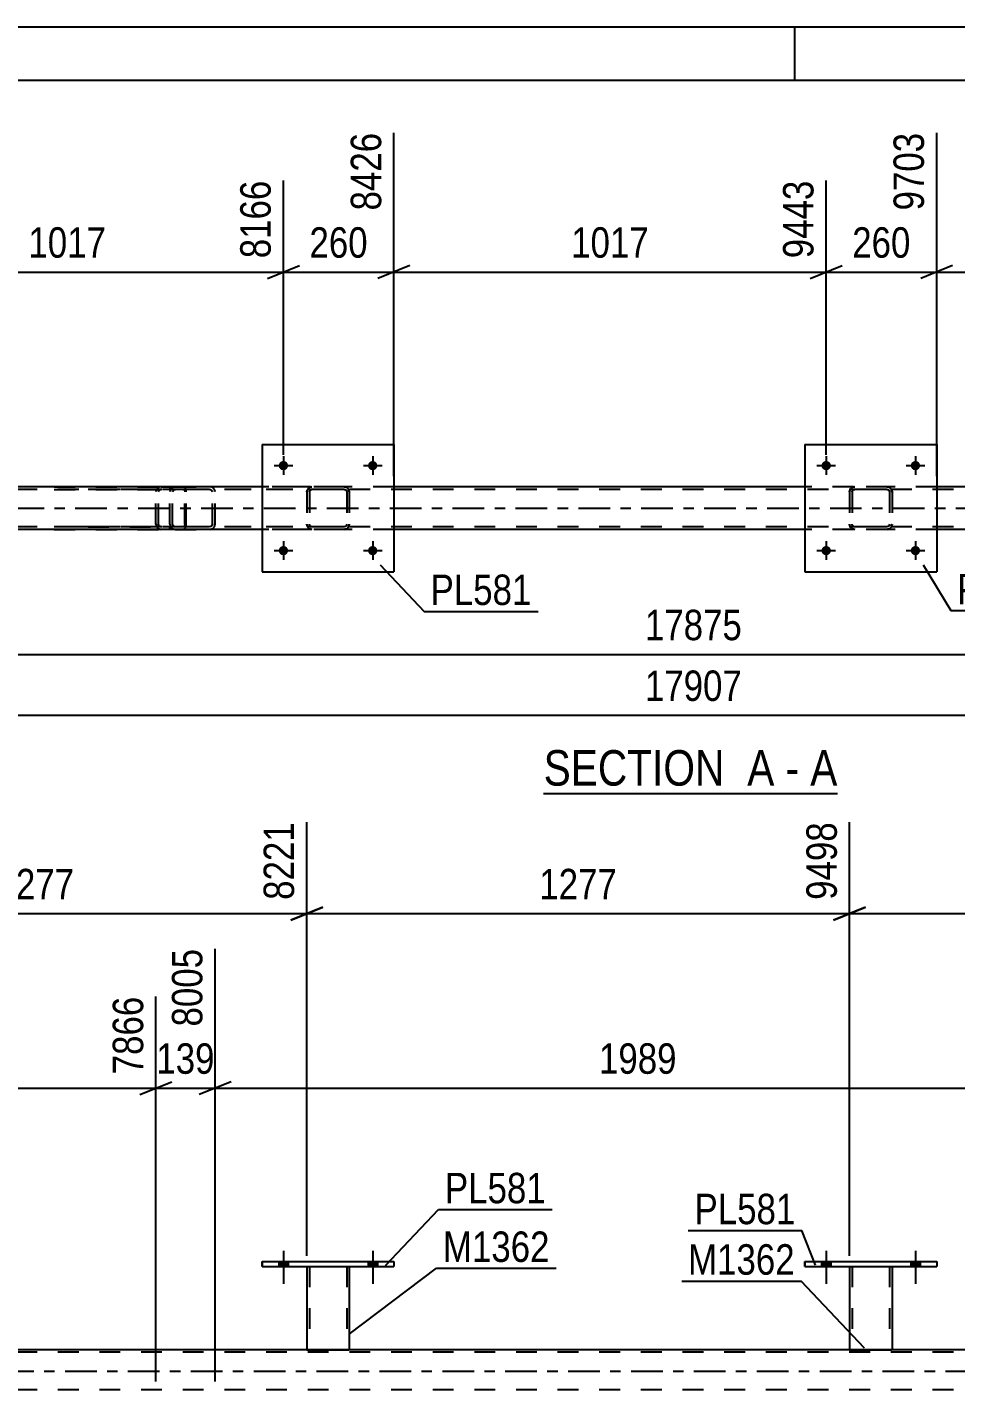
# Model space of a CAD drawing. Header units: millimetres. Extents: x 0 to 841, y 0 to 594.
# Drawn here: x 348.8 to 436.1, y 465.8 to 594 of the extents above; entities that cross this region are included whole.
import ezdxf

# ---------------------------------------------------------------- set-up
doc = ezdxf.new("R2010")
doc.units = ezdxf.units.MM
doc.linetypes.add('DXK_LINE_DOT2', pattern=[3.9198, 1.9599, -1.9599])
doc.linetypes.add('DXK_LINE_DOT3', pattern=[5.9187, 2.979, -0.9799, 0.9799, -0.9799])
doc.styles.add('Arial Narrow', font='ARIALN.TTF', dxfattribs={"height": 0.2})

# ---------------------------------------------------------------- blocks, each defined once
blk = doc.blocks.new('Unknown-405118308-1133')
at = {"color": 5, "linetype": 'Continuous'}
for p, q in [((841, 594), (0, 594)), ((421, 589), (421, 594)), ((836, 589), (5, 589))]:
    blk.add_line(p, q, dxfattribs=at)
blk = doc.blocks.new('Unknown-405118308-11 - 4145')
at = {"color": 6, "linetype": 'Continuous'}
blk.add_line((397.35, 521.87), (425, 521.87), dxfattribs=at)
at = {"color": 0, "linetype": 'Continuous'}
for points in [[(415.46, 522.62), (415.46, 526.12), (397.35, 526.12), (397.35, 522.62)], [(419.06, 522.62), (419.06, 526.12), (416.51, 526.12), (416.51, 522.62)], [(421.39, 522.62), (421.39, 526.12), (420.11, 526.12), (420.11, 522.62)], [(425, 522.62), (425, 526.12), (422.44, 526.12), (422.44, 522.62)]]:
    blk.add_wipeout(points, dxfattribs=at)
at = {"color": 7, "linetype": 'Continuous', "style": 'Arial Narrow'}
for s, p in [('SECTION ', (397.35, 522.62)), ('A', (416.51, 522.62)), ('A', (422.44, 522.62)), ('-', (420.11, 522.62))]:
    blk.add_text(s, height=3.34, dxfattribs=at).set_placement(p)
blk = doc.blocks.new('Part-405118308-4155 - 4145')
at = {"color": 7, "linetype": 'DXK_LINE_DOT2'}
for p, q in [((761.25, 550.5), (98.77, 550.5)), ((383.26, 550.74), (370.86, 550.74)), ((434.34, 550.74), (421.94, 550.74)), ((761.25, 546.98), (98.77, 546.98)), ((383.26, 546.74), (370.86, 546.74)), ((434.34, 546.74), (421.94, 546.74))]:
    blk.add_line(p, q, dxfattribs=at)
at = {"color": 2, "linetype": 'Continuous'}
for p, q in [((370.86, 550.74), (332.17, 550.74)), ((421.94, 550.74), (383.26, 550.74)), ((473.02, 550.74), (434.34, 550.74)), ((370.86, 546.74), (332.17, 546.74)), ((421.94, 546.74), (383.26, 546.74)), ((473.02, 546.74), (434.34, 546.74))]:
    blk.add_line(p, q, dxfattribs=at)
at = {"color": 7, "linetype": 'DXK_LINE_DOT3'}
blk.add_line((98.77, 548.74), (761.25, 548.74), dxfattribs=at)
blk = doc.blocks.new('Part-405118308-24232 - 4145')
at = {"color": 2, "linetype": 'Continuous'}
for p, q in [((370.86, 554.74), (370.86, 542.74)), ((370.86, 554.74), (383.26, 554.74)), ((383.26, 554.74), (383.26, 542.74)), ((370.86, 542.74), (383.26, 542.74))]:
    blk.add_line(p, q, dxfattribs=at)
blk = doc.blocks.new('Part-405118308-4202 - 4145')
at = {"color": 7, "linetype": 'DXK_LINE_DOT2'}
for p, q in [((351.29, 550.74), (361.36, 550.74)), ((351.29, 550.5), (361.36, 550.5)), ((363.45, 550.74), (354.48, 550.74)), ((363.45, 550.5), (354.48, 550.5)), ((360.89, 550.43), (360.86, 550.26)), ((360.86, 547.22), (360.86, 550.26)), ((360.9, 550.44), (360.89, 550.43)), ((361.11, 550.26), (361.13, 550.35)), ((361.11, 547.22), (361.11, 550.26)), ((361.13, 550.35), (361.18, 550.43)), ((361.36, 550.74), (361.17, 550.7)), ((361.18, 550.43), (361.26, 550.48)), ((361.26, 550.48), (361.36, 550.5)), ((361.36, 550.74), (363.45, 550.74)), ((363.45, 550.5), (361.36, 550.5)), ((362.18, 550.74), (362.18, 550.5)), ((363.56, 550.7), (363.45, 550.74)), ((363.45, 550.5), (363.5, 550.48)), ((363.5, 550.48), (363.55, 550.43)), ((363.55, 550.43), (363.58, 550.35)), ((363.64, 550.6), (363.56, 550.7)), ((363.58, 550.35), (363.59, 550.26)), ((363.59, 547.22), (363.59, 550.26)), ((363.7, 550.44), (363.64, 550.6)), ((363.72, 550.26), (363.7, 550.44)), ((363.72, 547.22), (363.72, 550.26)), ((363.45, 546.98), (351.29, 546.98)), ((351.29, 546.74), (361.36, 546.74)), ((354.48, 546.98), (361.36, 546.98)), ((363.45, 546.74), (354.48, 546.74)), ((360.86, 547.22), (360.9, 547.04)), ((361.13, 547.13), (361.11, 547.22)), ((361.18, 547.05), (361.13, 547.13)), ((361.17, 546.78), (361.36, 546.74)), ((361.26, 547), (361.18, 547.05)), ((361.36, 546.98), (361.26, 547)), ((363.45, 546.74), (361.36, 546.74)), ((362.18, 546.74), (362.18, 546.98)), ((363.5, 547), (363.45, 546.98)), ((363.45, 546.74), (363.56, 546.78)), ((363.55, 547.05), (363.5, 547)), ((363.58, 547.13), (363.55, 547.05)), ((363.56, 546.78), (363.64, 546.88)), ((363.59, 547.22), (363.58, 547.13)), ((363.64, 546.88), (363.7, 547.04)), ((363.7, 547.04), (363.72, 547.22))]:
    blk.add_line(p, q, dxfattribs=at)
for centre, start, end in [((361.35, 550.24), 111.1941, 156.1506), ((361.35, 547.24), 203.8495, 248.8059)]:
    blk.add_arc(centre, 0.492, start, end, dxfattribs=at)
blk = doc.blocks.new('Part-405118308-4216 - 4145')
at = {"color": 7, "linetype": 'DXK_LINE_DOT2'}
for p, q in [((362.21, 550.43), (362.18, 550.26)), ((362.18, 547.22), (362.18, 550.26)), ((362.21, 550.44), (362.21, 550.43)), ((362.43, 550.26), (362.45, 550.35)), ((362.43, 547.22), (362.43, 550.26)), ((362.45, 550.35), (362.51, 550.43)), ((362.69, 550.74), (362.49, 550.7)), ((362.51, 550.43), (362.59, 550.48)), ((362.59, 550.48), (362.69, 550.5)), ((362.69, 550.74), (365.92, 550.74)), ((377.67, 550.74), (362.69, 550.74)), ((377.67, 550.5), (362.69, 550.5)), ((366.12, 550.7), (365.92, 550.74)), ((365.92, 550.5), (366.02, 550.48)), ((366.02, 550.48), (366.1, 550.43)), ((366.1, 550.43), (366.16, 550.35)), ((366.16, 550.35), (366.18, 550.26)), ((366.18, 547.22), (366.18, 550.26)), ((366.4, 550.43), (366.39, 550.44)), ((366.43, 550.26), (366.4, 550.43)), ((366.43, 547.22), (366.43, 550.26)), ((362.18, 547.22), (362.21, 547.04)), ((362.45, 547.13), (362.43, 547.22)), ((362.51, 547.05), (362.45, 547.13)), ((362.49, 546.78), (362.69, 546.74)), ((362.59, 547), (362.51, 547.05)), ((362.69, 546.98), (362.59, 547)), ((377.67, 546.98), (362.69, 546.98)), ((362.69, 546.74), (365.92, 546.74)), ((377.67, 546.74), (362.69, 546.74)), ((366.02, 547), (365.92, 546.98)), ((365.92, 546.74), (366.12, 546.78)), ((366.1, 547.05), (366.02, 547)), ((366.16, 547.13), (366.1, 547.05)), ((366.18, 547.22), (366.16, 547.13)), ((366.39, 547.04), (366.43, 547.22))]:
    blk.add_line(p, q, dxfattribs=at)
for centre, start, end in [((362.67, 550.24), 110.7584, 155.6801), ((365.94, 550.24), 24.32, 69.2417), ((362.67, 547.24), 204.32, 249.2417), ((365.94, 547.24), 290.7584, 335.6801)]:
    blk.add_arc(centre, 0.496, start, end, dxfattribs=at)
blk = doc.blocks.new('Part-405118308-24234 - 4145')
at = {"color": 2, "linetype": 'Continuous'}
for p, q in [((421.94, 554.74), (421.94, 542.74)), ((421.94, 554.74), (434.34, 554.74)), ((434.34, 554.74), (434.34, 542.74)), ((421.94, 542.74), (434.34, 542.74))]:
    blk.add_line(p, q, dxfattribs=at)
blk = doc.blocks.new('Part-405118308-24231 - 4145')
at = {"color": 7, "linetype": 'DXK_LINE_DOT2'}
for p, q in [((375.06, 550.26), (375.09, 550.44)), ((375.09, 550.44), (375.06, 550.26)), ((375.06, 550.26), (375.06, 547.22)), ((375.3, 550.26), (375.31, 550.35)), ((375.3, 550.26), (375.3, 547.22)), ((375.31, 550.35), (375.37, 550.43)), ((375.35, 550.7), (375.54, 550.74)), ((375.54, 550.74), (375.35, 550.7)), ((375.37, 550.43), (375.44, 550.48)), ((375.44, 550.48), (375.54, 550.5)), ((378.58, 550.74), (375.54, 550.74)), ((378.58, 550.5), (375.54, 550.5)), ((378.58, 550.74), (378.76, 550.7)), ((378.76, 550.7), (378.58, 550.74)), ((378.58, 550.5), (378.67, 550.48)), ((378.67, 550.48), (378.75, 550.43)), ((378.75, 550.43), (378.8, 550.35)), ((378.8, 550.35), (378.82, 550.26)), ((378.82, 550.26), (378.82, 547.22)), ((379.02, 550.44), (379.06, 550.26)), ((379.06, 550.26), (379.02, 550.44)), ((379.06, 550.26), (379.06, 547.22)), ((375.09, 547.04), (375.06, 547.22)), ((375.06, 547.22), (375.09, 547.04)), ((375.31, 547.13), (375.3, 547.22)), ((375.37, 547.05), (375.31, 547.13)), ((375.54, 546.74), (375.35, 546.78)), ((375.35, 546.78), (375.54, 546.74)), ((375.44, 547), (375.37, 547.05)), ((375.54, 546.98), (375.44, 547)), ((378.58, 546.98), (375.54, 546.98)), ((378.58, 546.74), (375.54, 546.74)), ((378.67, 547), (378.58, 546.98)), ((378.76, 546.78), (378.58, 546.74)), ((378.58, 546.74), (378.76, 546.78)), ((378.75, 547.05), (378.67, 547)), ((378.8, 547.13), (378.75, 547.05)), ((378.82, 547.22), (378.8, 547.13)), ((379.06, 547.22), (379.02, 547.04)), ((379.02, 547.04), (379.06, 547.22))]:
    blk.add_line(p, q, dxfattribs=at)
at = {"color": 7, "linetype": 'DXK_LINE_DOT3'}
blk.add_line((377.06, 548.74), (377.06, 548.74), dxfattribs=at)
at = {"color": 7, "linetype": 'DXK_LINE_DOT2'}
for centre, start, end in [((375.54, 550.26), 112.5, 157.5), ((375.54, 550.26), 112.5, 157.5), ((378.58, 550.26), 22.5, 67.5), ((378.58, 550.26), 22.5, 67.5), ((375.54, 547.22), 202.5, 247.5), ((375.54, 547.22), 202.5, 247.5), ((378.58, 547.22), 292.5, 337.5), ((378.58, 547.22), 292.5, 337.5)]:
    blk.add_arc(centre, 0.48, start, end, dxfattribs=at)
blk = doc.blocks.new('Part-405118308-24233 - 4145')
at = {"color": 7, "linetype": 'DXK_LINE_DOT2'}
for p, q in [((426.14, 550.26), (426.17, 550.44)), ((426.17, 550.44), (426.14, 550.26)), ((426.14, 550.26), (426.14, 547.22)), ((426.38, 550.26), (426.39, 550.35)), ((426.38, 550.26), (426.38, 547.22)), ((426.39, 550.35), (426.45, 550.43)), ((426.43, 550.7), (426.62, 550.74)), ((426.62, 550.74), (426.43, 550.7)), ((426.45, 550.43), (426.52, 550.48)), ((426.52, 550.48), (426.62, 550.5)), ((429.66, 550.74), (426.62, 550.74)), ((429.66, 550.5), (426.62, 550.5)), ((429.66, 550.74), (429.84, 550.7)), ((429.84, 550.7), (429.66, 550.74)), ((429.66, 550.5), (429.75, 550.48)), ((429.75, 550.48), (429.83, 550.43)), ((429.83, 550.43), (429.88, 550.35)), ((429.88, 550.35), (429.9, 550.26)), ((429.9, 550.26), (429.9, 547.22)), ((430.1, 550.44), (430.14, 550.26)), ((430.14, 550.26), (430.1, 550.44)), ((430.14, 550.26), (430.14, 547.22)), ((426.17, 547.04), (426.14, 547.22)), ((426.14, 547.22), (426.17, 547.04)), ((426.39, 547.13), (426.38, 547.22)), ((426.45, 547.05), (426.39, 547.13)), ((426.62, 546.74), (426.43, 546.78)), ((426.43, 546.78), (426.62, 546.74)), ((426.52, 547), (426.45, 547.05)), ((426.62, 546.98), (426.52, 547)), ((429.66, 546.98), (426.62, 546.98)), ((429.66, 546.74), (426.62, 546.74)), ((429.75, 547), (429.66, 546.98)), ((429.84, 546.78), (429.66, 546.74)), ((429.66, 546.74), (429.84, 546.78)), ((429.83, 547.05), (429.75, 547)), ((429.88, 547.13), (429.83, 547.05)), ((429.9, 547.22), (429.88, 547.13)), ((430.14, 547.22), (430.1, 547.04)), ((430.1, 547.04), (430.14, 547.22))]:
    blk.add_line(p, q, dxfattribs=at)
at = {"color": 7, "linetype": 'DXK_LINE_DOT3'}
blk.add_line((428.14, 548.74), (428.14, 548.74), dxfattribs=at)
at = {"color": 7, "linetype": 'DXK_LINE_DOT2'}
for centre, start, end in [((426.62, 550.26), 112.5, 157.5), ((426.62, 550.26), 112.5, 157.5), ((429.66, 550.26), 22.5, 67.5), ((429.66, 550.26), 22.5, 67.5), ((426.62, 547.22), 202.5, 247.5), ((426.62, 547.22), 202.5, 247.5), ((429.66, 547.22), 292.5, 337.5), ((429.66, 547.22), 292.5, 337.5)]:
    blk.add_arc(centre, 0.48, start, end, dxfattribs=at)
blk = doc.blocks.new('Bolt-405118308-24260 - 4145')
at = {"linetype": 'Continuous'}
for points in [[(373.3, 544.74, -1), (372.42, 544.74, -1)], [(381.7, 544.74, -1), (380.82, 544.74, -1)]]:
    blk.add_hatch(color=1, dxfattribs=at).paths.add_polyline_path(points)
at = {"color": 1, "linetype": 'Continuous'}
for p, q in [((372.86, 545.62), (372.86, 543.86)), ((381.26, 545.62), (381.26, 543.86)), ((371.98, 544.74), (373.74, 544.74)), ((380.38, 544.74), (382.14, 544.74))]:
    blk.add_line(p, q, dxfattribs=at)
blk = doc.blocks.new('Bolt-405118308-24261 - 4145')
at = {"linetype": 'Continuous'}
for points in [[(373.3, 552.74, -1), (372.42, 552.74, -1)], [(381.7, 552.74, -1), (380.82, 552.74, -1)]]:
    blk.add_hatch(color=1, dxfattribs=at).paths.add_polyline_path(points)
at = {"color": 1, "linetype": 'Continuous'}
for p, q in [((371.98, 552.74), (373.74, 552.74)), ((372.86, 553.62), (372.86, 551.86)), ((380.38, 552.74), (382.14, 552.74)), ((381.26, 553.62), (381.26, 551.86))]:
    blk.add_line(p, q, dxfattribs=at)
blk = doc.blocks.new('Bolt-405118308-24262 - 4145')
at = {"linetype": 'Continuous'}
for points in [[(424.38, 544.74, -1), (423.5, 544.74, -1)], [(432.78, 544.74, -1), (431.9, 544.74, -1)]]:
    blk.add_hatch(color=1, dxfattribs=at).paths.add_polyline_path(points)
at = {"color": 1, "linetype": 'Continuous'}
for p, q in [((423.94, 545.62), (423.94, 543.86)), ((432.34, 545.62), (432.34, 543.86)), ((423.06, 544.74), (424.82, 544.74)), ((431.46, 544.74), (433.22, 544.74))]:
    blk.add_line(p, q, dxfattribs=at)
blk = doc.blocks.new('Bolt-405118308-24263 - 4145')
at = {"linetype": 'Continuous'}
for points in [[(424.38, 552.74, -1), (423.5, 552.74, -1)], [(432.78, 552.74, -1), (431.9, 552.74, -1)]]:
    blk.add_hatch(color=1, dxfattribs=at).paths.add_polyline_path(points)
at = {"color": 1, "linetype": 'Continuous'}
for p, q in [((423.06, 552.74), (424.82, 552.74)), ((423.94, 553.62), (423.94, 551.86)), ((431.46, 552.74), (433.22, 552.74)), ((432.34, 553.62), (432.34, 551.86))]:
    blk.add_line(p, q, dxfattribs=at)
blk = doc.blocks.new('Part-405118308-24599 - 2836')
at = {"color": 2, "linetype": 'Continuous'}
for p, q in [((426.14, 477.36), (426.14, 469.52)), ((430.14, 477.36), (430.14, 469.52)), ((426.14, 469.52), (430.1, 469.52)), ((430.14, 469.52), (430.1, 469.52))]:
    blk.add_line(p, q, dxfattribs=at)
at = {"color": 7, "linetype": 'DXK_LINE_DOT2'}
for p, q in [((426.14, 477.36), (430.14, 477.36)), ((426.14, 477.36), (426.14, 477.36)), ((426.14, 477.36), (426.14, 477.36)), ((426.38, 477.36), (426.38, 469.52)), ((429.9, 477.36), (429.9, 469.52)), ((430.14, 477.36), (430.14, 477.36)), ((430.14, 477.36), (430.14, 477.36)), ((429.88, 469.52), (429.9, 469.52))]:
    blk.add_line(p, q, dxfattribs=at)
blk = doc.blocks.new('Part-405118308-2993 - 2836')
at = {"color": 2, "linetype": 'Continuous'}
blk.add_line((754.6, 469.52), (56.37, 469.52), dxfattribs=at)
at = {"color": 7, "linetype": 'DXK_LINE_DOT2'}
for p, q in [((761.25, 469.28), (56.37, 469.28)), ((761.25, 465.76), (56.37, 465.76))]:
    blk.add_line(p, q, dxfattribs=at)
at = {"color": 7, "linetype": 'DXK_LINE_DOT3'}
blk.add_line((56.37, 467.52), (761.25, 467.52), dxfattribs=at)
blk = doc.blocks.new('Bolt-405118308-24627 - 2836')
at = {"linetype": 'Continuous'}
for points in [[(372.42, 477.36), (373.3, 477.36), (373.3, 477.84), (372.42, 477.84)], [(380.82, 477.36), (381.7, 477.36), (381.7, 477.84), (380.82, 477.84)]]:
    blk.add_hatch(color=1, dxfattribs=at).paths.add_polyline_path(points)
at = {"color": 1, "linetype": 'Continuous'}
for p, q in [((372.86, 478.84), (372.86, 475.72)), ((381.26, 478.84), (381.26, 475.72)), ((372.42, 477.84), (372.42, 477.36)), ((373.3, 477.84), (373.3, 477.36)), ((380.82, 477.84), (380.82, 477.36)), ((381.7, 477.84), (381.7, 477.36))]:
    blk.add_line(p, q, dxfattribs=at)
blk = doc.blocks.new('Bolt-405118308-24626 - 2836')
at = {"linetype": 'Continuous'}
for points in [[(372.42, 477.36), (373.3, 477.36), (373.3, 477.84), (372.42, 477.84)], [(380.82, 477.36), (381.7, 477.36), (381.7, 477.84), (380.82, 477.84)]]:
    blk.add_hatch(color=1, dxfattribs=at).paths.add_polyline_path(points)
at = {"color": 1, "linetype": 'Continuous'}
for p, q in [((372.86, 478.84), (372.86, 475.72)), ((381.26, 478.84), (381.26, 475.72)), ((372.42, 477.84), (372.42, 477.36)), ((373.3, 477.84), (373.3, 477.36)), ((380.82, 477.84), (380.82, 477.36)), ((381.7, 477.84), (381.7, 477.36))]:
    blk.add_line(p, q, dxfattribs=at)
blk = doc.blocks.new('Part-405118308-24597 - 2836')
at = {"color": 2, "linetype": 'Continuous'}
for p, q in [((375.06, 477.36), (375.06, 469.52)), ((379.06, 477.36), (379.06, 469.52)), ((375.06, 469.52), (379.02, 469.52)), ((379.06, 469.52), (379.02, 469.52))]:
    blk.add_line(p, q, dxfattribs=at)
at = {"color": 7, "linetype": 'DXK_LINE_DOT2'}
for p, q in [((375.06, 477.36), (379.06, 477.36)), ((375.06, 477.36), (375.06, 477.36)), ((375.06, 477.36), (375.06, 477.36)), ((375.3, 477.36), (375.3, 469.52)), ((378.82, 477.36), (378.82, 469.52)), ((379.06, 477.36), (379.06, 477.36)), ((379.06, 477.36), (379.06, 477.36)), ((378.8, 469.52), (378.82, 469.52))]:
    blk.add_line(p, q, dxfattribs=at)
blk = doc.blocks.new('Part-405118308-24598 - 2836')
at = {"color": 2, "linetype": 'Continuous'}
for p, q in [((370.86, 477.36), (370.86, 477.84)), ((370.86, 477.84), (370.86, 477.84)), ((370.86, 477.84), (383.26, 477.84)), ((370.86, 477.36), (370.86, 477.36)), ((370.86, 477.36), (383.26, 477.36)), ((383.26, 477.84), (383.26, 477.36))]:
    blk.add_line(p, q, dxfattribs=at)
at = {"color": 7, "linetype": 'DXK_LINE_DOT2'}
for p, q in [((370.86, 477.84), (370.86, 477.36)), ((370.86, 477.84), (370.86, 477.84)), ((370.86, 477.36), (370.86, 477.36)), ((383.26, 477.84), (383.26, 477.36))]:
    blk.add_line(p, q, dxfattribs=at)
blk = doc.blocks.new('Part-405118308-24600 - 2836')
at = {"color": 2, "linetype": 'Continuous'}
for p, q in [((421.94, 477.36), (421.94, 477.84)), ((421.94, 477.84), (421.94, 477.84)), ((421.94, 477.84), (434.34, 477.84)), ((421.94, 477.36), (421.94, 477.36)), ((421.94, 477.36), (434.34, 477.36)), ((434.34, 477.84), (434.34, 477.36))]:
    blk.add_line(p, q, dxfattribs=at)
at = {"color": 7, "linetype": 'DXK_LINE_DOT2'}
for p, q in [((421.94, 477.84), (421.94, 477.36)), ((421.94, 477.84), (421.94, 477.84)), ((421.94, 477.36), (421.94, 477.36)), ((434.34, 477.84), (434.34, 477.36))]:
    blk.add_line(p, q, dxfattribs=at)
blk = doc.blocks.new('Bolt-405118308-24628 - 2836')
at = {"linetype": 'Continuous'}
for points in [[(423.5, 477.36), (424.38, 477.36), (424.38, 477.84), (423.5, 477.84)], [(431.9, 477.36), (432.78, 477.36), (432.78, 477.84), (431.9, 477.84)]]:
    blk.add_hatch(color=1, dxfattribs=at).paths.add_polyline_path(points)
at = {"color": 1, "linetype": 'Continuous'}
for p, q in [((423.94, 478.84), (423.94, 475.72)), ((432.34, 478.84), (432.34, 475.72)), ((423.5, 477.84), (423.5, 477.36)), ((424.38, 477.84), (424.38, 477.36)), ((431.9, 477.84), (431.9, 477.36)), ((432.78, 477.84), (432.78, 477.36))]:
    blk.add_line(p, q, dxfattribs=at)
blk = doc.blocks.new('Bolt-405118308-24629 - 2836')
at = {"linetype": 'Continuous'}
for points in [[(423.5, 477.36), (424.38, 477.36), (424.38, 477.84), (423.5, 477.84)], [(431.9, 477.36), (432.78, 477.36), (432.78, 477.84), (431.9, 477.84)]]:
    blk.add_hatch(color=1, dxfattribs=at).paths.add_polyline_path(points)
at = {"color": 1, "linetype": 'Continuous'}
for p, q in [((423.94, 478.84), (423.94, 475.72)), ((432.34, 478.84), (432.34, 475.72)), ((423.5, 477.84), (423.5, 477.36)), ((424.38, 477.84), (424.38, 477.36)), ((431.9, 477.84), (431.9, 477.36)), ((432.78, 477.84), (432.78, 477.36))]:
    blk.add_line(p, q, dxfattribs=at)
blk = doc.blocks.new('StraightDimension-405118308-26934 - 4145')
at = {"color": 7, "linetype": 'Continuous'}
for p, q in [((383.26, 551.74), (383.26, 584.07)), ((423.94, 553.74), (423.94, 579.57)), ((384.76, 571.56), (381.76, 570.36)), ((383.26, 570.96), (423.94, 570.96)), ((422.44, 570.36), (425.44, 571.56))]:
    blk.add_line(p, q, dxfattribs=at)
at = {"color": 0}
blk.add_wipeout([(407.85, 571.71), (407.85, 575.91), (399.34, 575.91), (399.34, 571.71)], dxfattribs=at)
at = {"color": 3, "style": 'Arial Narrow'}
blk.add_text('1017', height=2.863, dxfattribs=at).set_placement((399.94, 572.31))
at = {"color": 0, "linetype": 'Continuous'}
blk.add_wipeout([(423.34, 580.17), (419.14, 580.17), (419.14, 571.66), (423.34, 571.66)], dxfattribs=at)
at = {"color": 3, "linetype": 'Continuous', "style": 'Arial Narrow'}
blk.add_text('9443', height=2.863, rotation=90.0002, dxfattribs=at).set_placement((422.74, 572.26))
blk = doc.blocks.new('StraightDimension-405118308-4300 - 4145')
at = {"color": 7, "linetype": 'Continuous'}
blk.add_line((61.65, 534.96), (761.25, 534.96), dxfattribs=at)
at = {"color": 0}
blk.add_wipeout([(416.62, 535.71), (416.62, 539.91), (406.28, 539.91), (406.28, 535.71)], dxfattribs=at)
at = {"color": 3, "style": 'Arial Narrow'}
blk.add_text('17875', height=2.863, dxfattribs=at).set_placement((406.88, 536.31))
blk = doc.blocks.new('StraightDimension-405118308-26932 - 4145')
at = {"color": 7, "linetype": 'Continuous'}
for p, q in [((434.34, 551.74), (434.34, 584.07)), ((475.02, 553.74), (475.02, 581.4)), ((435.84, 571.56), (432.84, 570.36)), ((434.34, 570.96), (475.02, 570.96)), ((473.52, 570.36), (476.52, 571.56))]:
    blk.add_line(p, q, dxfattribs=at)
at = {"color": 0}
blk.add_wipeout([(458.93, 571.71), (458.93, 575.91), (450.42, 575.91), (450.42, 571.71)], dxfattribs=at)
at = {"color": 3, "style": 'Arial Narrow'}
blk.add_text('1017', height=2.863, dxfattribs=at).set_placement((451.02, 572.31))
at = {"color": 0, "linetype": 'Continuous'}
blk.add_wipeout([(474.42, 582), (470.22, 582), (470.22, 571.66), (474.42, 571.66)], dxfattribs=at)
at = {"color": 3, "linetype": 'Continuous', "style": 'Arial Narrow'}
blk.add_text('10720', height=2.863, rotation=90.0002, dxfattribs=at).set_placement((473.82, 572.26))
blk = doc.blocks.new('StraightDimension-405118308-26933 - 4145')
at = {"color": 7, "linetype": 'Continuous'}
for p, q in [((434.34, 551.74), (434.34, 584.07)), ((423.94, 553.74), (423.94, 579.57)), ((422.44, 570.36), (425.44, 571.56)), ((423.94, 570.96), (434.34, 570.96)), ((435.84, 571.56), (432.84, 570.36))]:
    blk.add_line(p, q, dxfattribs=at)
at = {"color": 0}
blk.add_wipeout([(432.48, 571.71), (432.48, 575.91), (425.79, 575.91), (425.79, 571.71)], dxfattribs=at)
at = {"color": 3, "style": 'Arial Narrow'}
blk.add_text('260', height=2.863, dxfattribs=at).set_placement((426.39, 572.31))
at = {"color": 0, "linetype": 'Continuous'}
blk.add_wipeout([(433.74, 584.67), (429.54, 584.67), (429.54, 576.16), (433.74, 576.16)], dxfattribs=at)
at = {"color": 3, "linetype": 'Continuous', "style": 'Arial Narrow'}
blk.add_text('9703', height=2.863, rotation=90.0002, dxfattribs=at).set_placement((433.14, 576.76))
blk = doc.blocks.new('StraightDimension-405118308-26935 - 4145')
at = {"color": 7, "linetype": 'Continuous'}
for p, q in [((383.26, 551.74), (383.26, 584.07)), ((372.86, 553.74), (372.86, 579.57)), ((371.36, 570.36), (374.36, 571.56)), ((372.86, 570.96), (383.26, 570.96)), ((384.76, 571.56), (381.76, 570.36))]:
    blk.add_line(p, q, dxfattribs=at)
at = {"color": 0}
blk.add_wipeout([(381.4, 571.71), (381.4, 575.91), (374.71, 575.91), (374.71, 571.71)], dxfattribs=at)
at = {"color": 3, "style": 'Arial Narrow'}
blk.add_text('260', height=2.863, dxfattribs=at).set_placement((375.31, 572.31))
at = {"color": 0, "linetype": 'Continuous'}
blk.add_wipeout([(382.66, 584.67), (378.46, 584.67), (378.46, 576.16), (382.66, 576.16)], dxfattribs=at)
at = {"color": 3, "linetype": 'Continuous', "style": 'Arial Narrow'}
blk.add_text('8426', height=2.863, rotation=90.0002, dxfattribs=at).set_placement((382.06, 576.76))
blk = doc.blocks.new('StraightDimension-405118308-26936 - 4145')
at = {"color": 7, "linetype": 'Continuous'}
for p, q in [((332.17, 551.74), (332.17, 584.07)), ((372.86, 553.74), (372.86, 579.57)), ((333.67, 571.56), (330.67, 570.36)), ((332.17, 570.96), (372.86, 570.96)), ((371.36, 570.36), (374.36, 571.56))]:
    blk.add_line(p, q, dxfattribs=at)
at = {"color": 0}
blk.add_wipeout([(356.77, 571.71), (356.77, 575.91), (348.26, 575.91), (348.26, 571.71)], dxfattribs=at)
at = {"color": 3, "style": 'Arial Narrow'}
blk.add_text('1017', height=2.863, dxfattribs=at).set_placement((348.86, 572.31))
at = {"color": 0, "linetype": 'Continuous'}
blk.add_wipeout([(372.26, 580.17), (368.06, 580.17), (368.06, 571.66), (372.26, 571.66)], dxfattribs=at)
at = {"color": 3, "linetype": 'Continuous', "style": 'Arial Narrow'}
blk.add_text('8166', height=2.863, rotation=90.0002, dxfattribs=at).set_placement((371.66, 572.26))
blk = doc.blocks.new('StraightDimension-405118308-27672 - 4145')
at = {"color": 7, "linetype": 'Continuous'}
blk.add_line((61.01, 529.24), (761.89, 529.24), dxfattribs=at)
at = {"color": 0}
blk.add_wipeout([(416.62, 529.99), (416.62, 534.19), (406.28, 534.19), (406.28, 529.99)], dxfattribs=at)
at = {"color": 3, "style": 'Arial Narrow'}
blk.add_text('17907', height=2.863, dxfattribs=at).set_placement((406.88, 530.59))
blk = doc.blocks.new('StraightDimension-405118308-21623 - 2836')
at = {"color": 7, "linetype": 'Continuous'}
for p, q in [((366.43, 466.52), (366.43, 507.26)), ((360.86, 466.52), (360.86, 502.76)), ((359.36, 493.55), (362.36, 494.75)), ((360.86, 494.15), (366.43, 494.15)), ((367.93, 494.75), (364.93, 493.55))]:
    blk.add_line(p, q, dxfattribs=at)
at = {"color": 0}
blk.add_wipeout([(366.99, 494.9), (366.99, 499.1), (360.3, 499.1), (360.3, 494.9)], dxfattribs=at)
at = {"color": 3, "style": 'Arial Narrow'}
blk.add_text('139', height=2.863, dxfattribs=at).set_placement((360.9, 495.5))
at = {"color": 0, "linetype": 'Continuous'}
blk.add_wipeout([(365.83, 507.86), (361.63, 507.86), (361.63, 499.35), (365.83, 499.35)], dxfattribs=at)
at = {"color": 3, "linetype": 'Continuous', "style": 'Arial Narrow'}
blk.add_text('8005', height=2.863, rotation=90.0002, dxfattribs=at).set_placement((365.23, 499.95))
blk = doc.blocks.new('StraightDimension-405118308-21624 - 2836')
at = {"color": 7, "linetype": 'Continuous'}
for p, q in [((281.3, 466.52), (281.3, 507.26)), ((360.86, 466.52), (360.86, 502.76)), ((282.8, 494.75), (279.8, 493.55)), ((281.3, 494.15), (360.86, 494.15)), ((359.36, 493.55), (362.36, 494.75))]:
    blk.add_line(p, q, dxfattribs=at)
at = {"color": 0}
blk.add_wipeout([(325.33, 494.9), (325.33, 499.1), (316.82, 499.1), (316.82, 494.9)], dxfattribs=at)
at = {"color": 3, "style": 'Arial Narrow'}
blk.add_text('1989', height=2.863, dxfattribs=at).set_placement((317.42, 495.5))
at = {"color": 0, "linetype": 'Continuous'}
blk.add_wipeout([(360.26, 503.36), (356.06, 503.36), (356.06, 494.85), (360.26, 494.85)], dxfattribs=at)
at = {"color": 3, "linetype": 'Continuous', "style": 'Arial Narrow'}
blk.add_text('7866', height=2.863, rotation=90.0002, dxfattribs=at).set_placement((359.66, 495.45))
blk = doc.blocks.new('StraightDimension-405118308-21622 - 2836')
at = {"color": 7, "linetype": 'Continuous'}
for p, q in [((366.43, 466.52), (366.43, 507.26)), ((445.99, 466.52), (445.99, 502.76)), ((367.93, 494.75), (364.93, 493.55)), ((366.43, 494.15), (445.99, 494.15)), ((444.49, 493.55), (447.49, 494.75))]:
    blk.add_line(p, q, dxfattribs=at)
at = {"color": 0}
blk.add_wipeout([(410.47, 494.9), (410.47, 499.1), (401.96, 499.1), (401.96, 494.9)], dxfattribs=at)
at = {"color": 3, "style": 'Arial Narrow'}
blk.add_text('1989', height=2.863, dxfattribs=at).set_placement((402.56, 495.5))
at = {"color": 0, "linetype": 'Continuous'}
blk.add_wipeout([(445.39, 503.36), (441.19, 503.36), (441.19, 494.85), (445.39, 494.85)], dxfattribs=at)
at = {"color": 3, "linetype": 'Continuous', "style": 'Arial Narrow'}
blk.add_text('9994', height=2.863, rotation=90.0002, dxfattribs=at).set_placement((444.79, 495.45))
blk = doc.blocks.new('StraightDimension-405118308-30033 - 2836')
at = {"color": 7, "linetype": 'Continuous'}
for p, q in [((477.22, 478.36), (477.22, 521.01)), ((426.14, 478.36), (426.14, 519.18)), ((427.64, 511.17), (424.64, 509.97)), ((426.14, 510.57), (477.22, 510.57)), ((475.72, 509.97), (478.72, 511.17))]:
    blk.add_line(p, q, dxfattribs=at)
at = {"color": 0}
blk.add_wipeout([(455.93, 511.32), (455.93, 515.52), (447.42, 515.52), (447.42, 511.32)], dxfattribs=at)
at = {"color": 3, "style": 'Arial Narrow'}
blk.add_text('1277', height=2.863, dxfattribs=at).set_placement((448.02, 511.92))
at = {"color": 0, "linetype": 'Continuous'}
blk.add_wipeout([(476.62, 521.61), (472.42, 521.61), (472.42, 511.27), (476.62, 511.27)], dxfattribs=at)
at = {"color": 3, "linetype": 'Continuous', "style": 'Arial Narrow'}
blk.add_text('10775', height=2.863, rotation=90.0002, dxfattribs=at).set_placement((476.02, 511.87))
blk = doc.blocks.new('StraightDimension-405118308-30034 - 2836')
at = {"color": 7, "linetype": 'Continuous'}
for p, q in [((375.06, 478.36), (375.06, 519.18)), ((426.14, 478.36), (426.14, 519.18)), ((376.56, 511.17), (373.56, 509.97)), ((375.06, 510.57), (426.14, 510.57)), ((424.64, 509.97), (427.64, 511.17))]:
    blk.add_line(p, q, dxfattribs=at)
at = {"color": 0}
blk.add_wipeout([(404.85, 511.32), (404.85, 515.52), (396.34, 515.52), (396.34, 511.32)], dxfattribs=at)
at = {"color": 3, "style": 'Arial Narrow'}
blk.add_text('1277', height=2.863, dxfattribs=at).set_placement((396.94, 511.92))
at = {"color": 0, "linetype": 'Continuous'}
blk.add_wipeout([(425.54, 519.78), (421.34, 519.78), (421.34, 511.27), (425.54, 511.27)], dxfattribs=at)
at = {"color": 3, "linetype": 'Continuous', "style": 'Arial Narrow'}
blk.add_text('9498', height=2.863, rotation=90.0002, dxfattribs=at).set_placement((424.94, 511.87))
blk = doc.blocks.new('StraightDimension-405118308-30035 - 2836')
at = {"color": 7, "linetype": 'Continuous'}
for p, q in [((323.97, 478.36), (323.97, 519.18)), ((375.06, 478.36), (375.06, 519.18)), ((325.47, 511.17), (322.47, 509.97)), ((323.97, 510.57), (375.06, 510.57)), ((373.56, 509.97), (376.56, 511.17))]:
    blk.add_line(p, q, dxfattribs=at)
at = {"color": 0}
blk.add_wipeout([(353.77, 511.32), (353.77, 515.52), (345.26, 515.52), (345.26, 511.32)], dxfattribs=at)
at = {"color": 3, "style": 'Arial Narrow'}
blk.add_text('1277', height=2.863, dxfattribs=at).set_placement((345.86, 511.92))
at = {"color": 0, "linetype": 'Continuous'}
blk.add_wipeout([(374.46, 519.78), (370.26, 519.78), (370.26, 511.27), (374.46, 511.27)], dxfattribs=at)
at = {"color": 3, "linetype": 'Continuous', "style": 'Arial Narrow'}
blk.add_text('8221', height=2.863, rotation=90.0002, dxfattribs=at).set_placement((373.86, 511.87))
blk = doc.blocks.new('Mark-405118308-27757 - 4145')
at = {"color": 0}
blk.add_wipeout([(396.22, 539.62), (396.22, 542.62), (386.71, 542.62), (386.71, 539.62)], dxfattribs=at)
blk.add_wipeout([(396.22, 539.62), (396.22, 542.62), (386.71, 542.62), (386.71, 539.62)], dxfattribs=at)
at = {"color": 30, "linetype": 'Continuous'}
for p, q in [((381.95, 543.39), (386.11, 539.02)), ((386.11, 539.02), (396.82, 539.02))]:
    blk.add_line(p, q, dxfattribs=at)
at = {"color": 3, "style": 'Arial Narrow'}
blk.add_text('PL581', height=2.863, dxfattribs=at).set_placement((386.71, 539.62))
blk = doc.blocks.new('Mark-405118308-27760 - 4145')
at = {"color": 0}
blk.add_wipeout([(445.78, 539.69), (445.78, 542.69), (436.27, 542.69), (436.27, 539.69)], dxfattribs=at)
blk.add_wipeout([(445.78, 539.69), (445.78, 542.69), (436.27, 542.69), (436.27, 539.69)], dxfattribs=at)
at = {"color": 30, "linetype": 'Continuous'}
for p, q in [((433.08, 543.4), (435.67, 539.09)), ((435.67, 539.09), (446.38, 539.09))]:
    blk.add_line(p, q, dxfattribs=at)
at = {"color": 3, "style": 'Arial Narrow'}
blk.add_text('PL581', height=2.863, dxfattribs=at).set_placement((436.27, 539.69))
blk = doc.blocks.new('Mark-405118308-30416 - 2836')
at = {"color": 0}
blk.add_wipeout([(397.92, 477.79), (397.92, 480.79), (387.87, 480.79), (387.87, 477.79)], dxfattribs=at)
blk.add_wipeout([(397.92, 477.79), (397.92, 480.79), (387.87, 480.79), (387.87, 477.79)], dxfattribs=at)
at = {"color": 30, "linetype": 'Continuous'}
for p, q in [((379.06, 471), (387.27, 477.19)), ((387.27, 477.19), (398.52, 477.19))]:
    blk.add_line(p, q, dxfattribs=at)
at = {"color": 3, "style": 'Arial Narrow'}
blk.add_text('M1362', height=2.863, dxfattribs=at).set_placement((387.87, 477.79))
blk = doc.blocks.new('Mark-405118308-30419 - 2836')
at = {"color": 0}
blk.add_wipeout([(397.56, 483.31), (397.56, 486.31), (388.06, 486.31), (388.06, 483.31)], dxfattribs=at)
blk.add_wipeout([(397.56, 483.31), (397.56, 486.31), (388.06, 486.31), (388.06, 483.31)], dxfattribs=at)
at = {"color": 30, "linetype": 'Continuous'}
for p, q in [((382.46, 477.45), (387.46, 482.71)), ((387.46, 482.71), (398.16, 482.71))]:
    blk.add_line(p, q, dxfattribs=at)
at = {"color": 3, "style": 'Arial Narrow'}
blk.add_text('PL581', height=2.863, dxfattribs=at).set_placement((388.06, 483.31))
blk = doc.blocks.new('Mark-405118308-30422 - 2836')
at = {"color": 0}
blk.add_wipeout([(420.99, 476.59), (420.99, 479.59), (410.94, 479.59), (410.94, 476.59)], dxfattribs=at)
blk.add_wipeout([(420.99, 476.59), (420.99, 479.59), (410.94, 479.59), (410.94, 476.59)], dxfattribs=at)
at = {"color": 30, "linetype": 'Continuous'}
for p in [(410.34, 475.99), (427.54, 469.68)]:
    blk.add_line(p, (421.59, 475.99), dxfattribs=at)
at = {"color": 3, "style": 'Arial Narrow'}
blk.add_text('M1362', height=2.863, dxfattribs=at).set_placement((410.94, 476.59))
blk = doc.blocks.new('Mark-405118308-30425 - 2836')
at = {"color": 0}
blk.add_wipeout([(421.06, 481.34), (421.06, 484.34), (411.55, 484.34), (411.55, 481.34)], dxfattribs=at)
blk.add_wipeout([(421.06, 481.34), (421.06, 484.34), (411.55, 484.34), (411.55, 481.34)], dxfattribs=at)
at = {"color": 30, "linetype": 'Continuous'}
for p in [(410.95, 480.74), (422.92, 477.47)]:
    blk.add_line(p, (421.66, 480.74), dxfattribs=at)
at = {"color": 3, "style": 'Arial Narrow'}
blk.add_text('PL581', height=2.863, dxfattribs=at).set_placement((411.55, 481.34))

msp = doc.modelspace()

# ---------------------------------------------------------------- block references
for name in ['Unknown-405118308-1133', 'Part-405118308-24232 - 4145', 'Part-405118308-24234 - 4145', 'Bolt-405118308-24261 - 4145', 'Bolt-405118308-24263 - 4145', 'Part-405118308-4155 - 4145', 'Part-405118308-4202 - 4145', 'Part-405118308-4216 - 4145', 'Part-405118308-24231 - 4145', 'Part-405118308-24233 - 4145', 'Bolt-405118308-24260 - 4145', 'Bolt-405118308-24262 - 4145', 'Bolt-405118308-24627 - 2836', 'Bolt-405118308-24626 - 2836', 'Bolt-405118308-24628 - 2836', 'Bolt-405118308-24629 - 2836', 'Part-405118308-24598 - 2836', 'Part-405118308-24597 - 2836', 'Part-405118308-24600 - 2836', 'Part-405118308-24599 - 2836', 'Part-405118308-2993 - 2836']:
    msp.add_blockref(name, (0, 0))

# ---------------------------------------------------------------- next in the draw order: block references
for name in ['StraightDimension-405118308-26934 - 4145', 'StraightDimension-405118308-26932 - 4145', 'StraightDimension-405118308-4300 - 4145', 'Unknown-405118308-11 - 4145', 'StraightDimension-405118308-21623 - 2836']:
    msp.add_blockref(name, (0, 0))

# ---------------------------------------------------------------- next in the draw order: block references
for name in ['StraightDimension-405118308-26935 - 4145', 'StraightDimension-405118308-26933 - 4145', 'StraightDimension-405118308-27672 - 4145', 'StraightDimension-405118308-21624 - 2836', 'StraightDimension-405118308-21622 - 2836']:
    msp.add_blockref(name, (0, 0))

# ---------------------------------------------------------------- next in the draw order: block references
for name in ['StraightDimension-405118308-26936 - 4145', 'Mark-405118308-27757 - 4145', 'Mark-405118308-27760 - 4145', 'StraightDimension-405118308-30033 - 2836']:
    msp.add_blockref(name, (0, 0))

# ---------------------------------------------------------------- next in the draw order: block references
msp.add_blockref('StraightDimension-405118308-30034 - 2836', (0, 0))

# ---------------------------------------------------------------- next in the draw order: block references
for name in ['StraightDimension-405118308-30035 - 2836', 'Mark-405118308-30416 - 2836', 'Mark-405118308-30422 - 2836']:
    msp.add_blockref(name, (0, 0))

# ---------------------------------------------------------------- next in the draw order: block references
for name in ['Mark-405118308-30419 - 2836', 'Mark-405118308-30425 - 2836']:
    msp.add_blockref(name, (0, 0))

doc.saveas('drawing.dxf')
